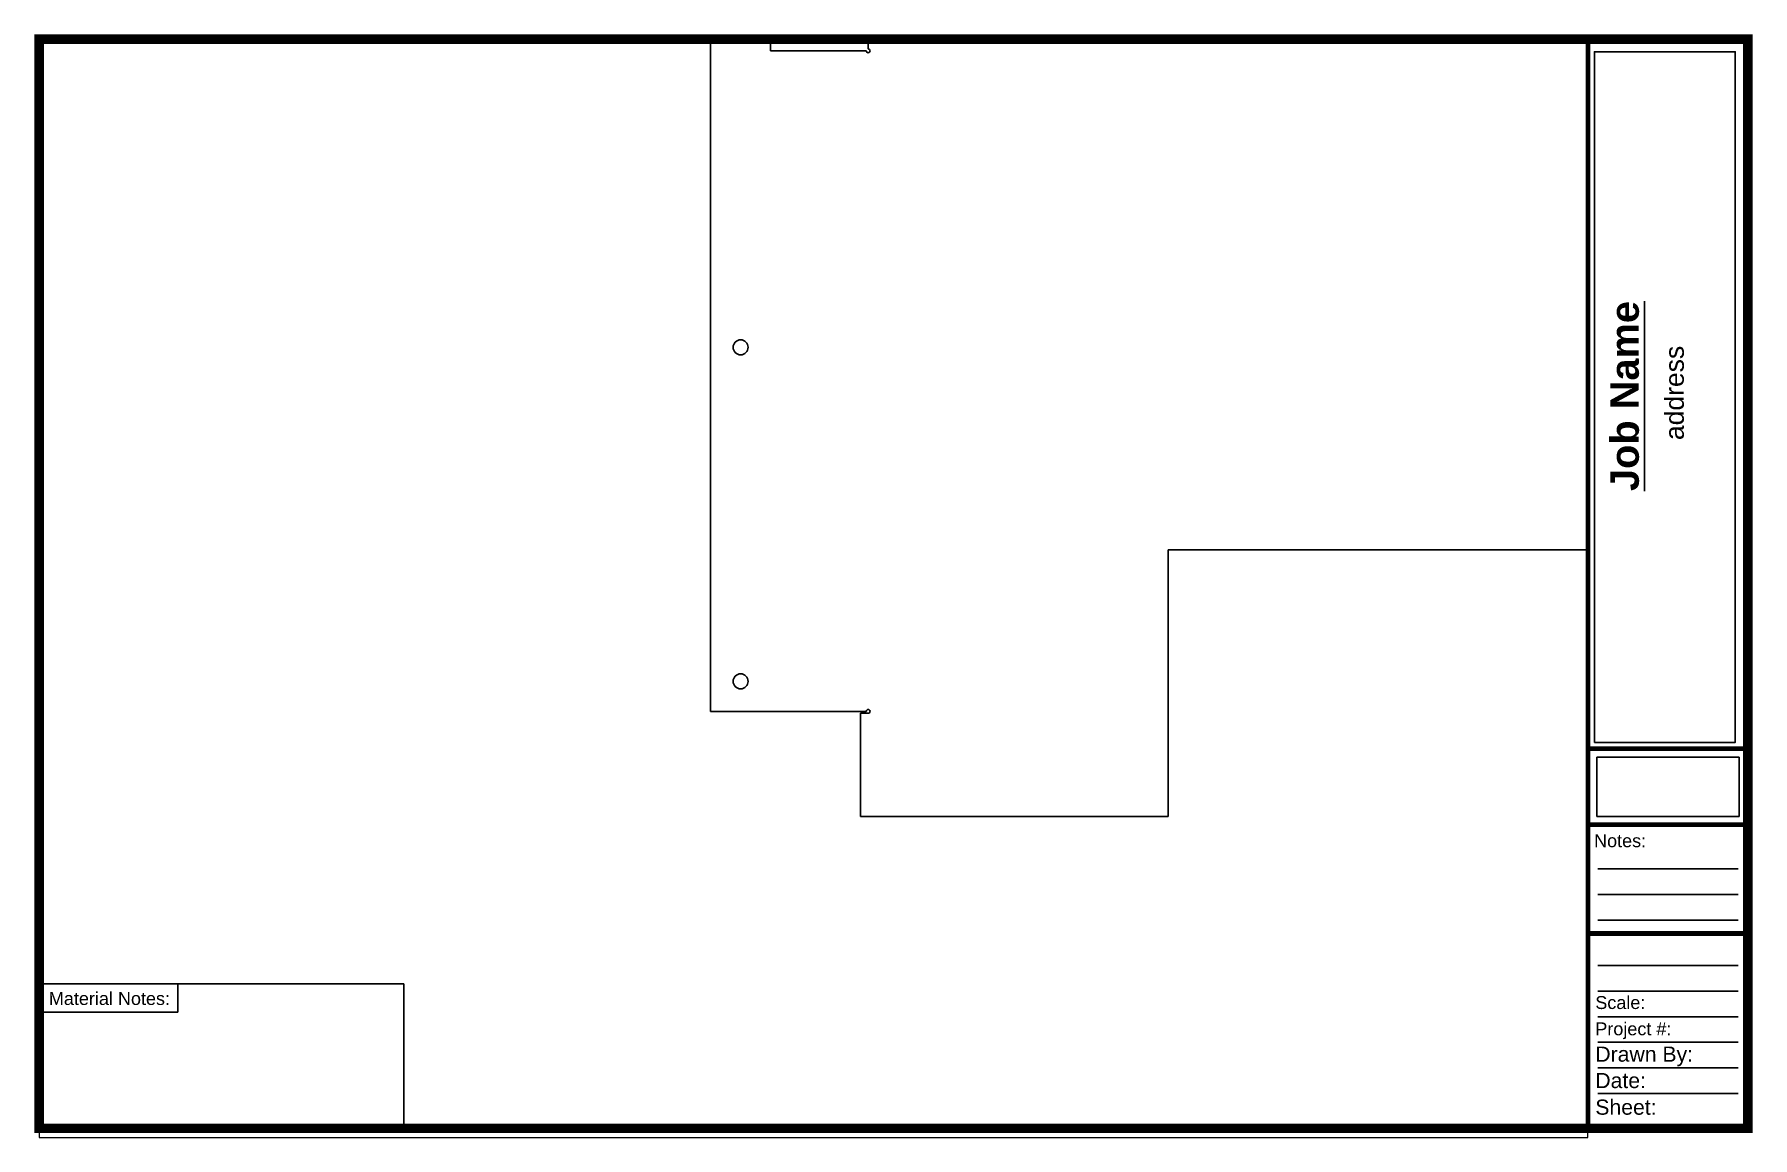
# Paper-space layout 'Layout2' of a CAD drawing. Header units: inches. Extents: x 0.1 to 16.5, y 0 to 10.5.
# The model-space entities are those that its viewports show. They can reach past a viewport. Long polylines and large blocks are cut down to what shows.
import ezdxf

# ---------------------------------------------------------------- set-up
doc = ezdxf.new("R2010")
doc.units = ezdxf.units.IN
doc.header["$MEASUREMENT"] = 0
doc.header["$XCLIPFRAME"] = 2
doc.styles.get("Standard").update_dxf_attribs({"font": 'arial.ttf'})
picture_1 = doc.add_image_def('image1.jpg', size_in_pixel=(240, 100))

# ---------------------------------------------------------------- blocks, each defined once
blk = doc.blocks.new('title block')
for p, q in [((32.306154149655, 31.08172737974876), (32.306154149655, 30.99847645514469)), ((32.306154149655, 30.99847645514469), (32.306154149655, 31.04010191744673)), ((32.43553934292041, 30.45845914738778), (34.23673323664675, 30.45845914738778)), ((32.43553934292041, 30.45845914738778), (34.28510840906749, 30.45845914738778)), ((32.43553934292041, 30.12094664261218), (34.28510840906749, 30.12094664261218)), ((32.43553934292041, 29.78343413783658), (34.28510840906749, 29.78343413783658)), ((32.306154149655, 29.64842643604229), (32.306154149655, 29.56292110825857)), ((32.43553934292041, 29.18491034277076), (34.28510840906749, 29.18491034277076)), ((32.43553934292041, 28.84739783799516), (34.28510840906749, 28.84739783799516)), ((32.43553934292041, 28.50988533321956), (34.28510840906749, 28.50988533321956)), ((32.43553934292041, 28.17237282844397), (34.28510840906749, 28.17237282844397)), ((32.43553934292041, 27.83486032366837), (34.28510840906749, 27.83486032366837)), ((32.43553934292041, 27.49734781889277), (34.28510840906749, 27.49734781889277))]:
    blk.add_line(p, q)
at = {"const_width": 0.125}
blk.add_lwpolyline([(11.88890201391098, 41.38935819564189), (34.4144936023329, 41.38935819564189), (34.4144936023329, 27.03832703256029), (11.88890201391098, 27.03832703256029)], close=True, dxfattribs=at)
at = {"const_width": 0.0625}
for points in [[(32.306154149655, 41.38935819564189), (32.306154149655, 27.03832703256029)], [(32.306154149655, 32.04026721312594), (34.4144936023329, 32.04026721312594)], [(32.306154149655, 31.04010191744673), (34.4144936023329, 31.04010191744673)], [(32.306154149655, 29.60567377215043), (34.4144936023329, 29.60567377215043)]]:
    blk.add_lwpolyline(points, dxfattribs=at)
for points in [[(32.39165947743873, 32.12351813773002), (34.24797825370451, 32.12351813773002), (34.24797825370451, 41.22285634643374), (32.39165947743873, 41.22285634643374)], [(16.69732800537342, 28.94414818283664), (11.88890201391098, 28.94414818283664), (11.88890201391098, 27.03832703256029), (16.69732800537342, 27.03832703256029)], [(11.88890201391098, 28.94414818283664), (13.71596754652231, 28.94414818283664), (13.71596754652231, 28.57063272428789), (11.88890201391098, 28.57063272428789)]]:
    blk.add_lwpolyline(points, close=True)
at = {"attachment_point": 1, "rotation": 90}
for s, width, insert, char_height in [('\\pi3.31199;{\\fArial|b1|i0|c0|p34;\\LJob Name}', 9.099338208703735, (32.60164371759836, 32.12351813773002), 0.375), ('\\pi3.98309;address', 9.182589133307811, (33.31981886557162, 32.12351813773002), 0.25)]:
    blk.add_mtext_dynamic_manual_height_columns(s, width=width, gutter_width=1, heights=[0], dxfattribs=dict(at, insert=insert, char_height=char_height))
at = {"attachment_point": 1}
for s, width, insert, char_height in [('Notes:', 1.097022760312324, (32.38681632350932, 30.91307353961739), 0.17), ('Material Notes:', 1.607935468403582, (12.0175943992757, 28.83421619006009), 0.17), ('Scale:', 0.6932759104047364, (32.40308945645318, 28.78105839376312), 0.17), ('Project #:', 1.328431699968547, (32.40308945645318, 28.4348024795934), 0.17), ('Drawn By:', 1.327893867623629, (32.40308945645318, 28.11689963766497), 0.2), ('Date:', 0.9219504525028128, (32.40308945645318, 27.76907881819094), 0.2), ('Sheet:', 0.7500425804281861, (32.40308945645319, 27.41799321766881), 0.2)]:
    blk.add_mtext_dynamic_manual_height_columns(s, width=width, gutter_width=1, heights=[0], dxfattribs=dict(at, insert=insert, char_height=char_height))
image = blk.add_image(picture_1, insert=(32.4221525251809, 31.1492798357809), size_in_units=(1.8763427016260878, 0.78180945901087))
image.set_boundary_path([(-0.5, -0.5), (239.5, 99.50000000000001)])
image.dxf.clipping = 0

msp = doc.modelspace()

# ---------------------------------------------------------------- linework, layer by layer
for p, q in [((9.084261835872312, 18.25219958034106), (9.084261835872312, 16.65844958034105)), ((6.459261835872304, 17.75219958034105), (6.459261835872304, 5.627199580341052)), ((7.047650183520623, 17.16381123269273), (7.459261835872304, 16.75219958034105)), ((7.459261835872304, 16.75219958034105), (7.459261835872304, 16.62719958034105)), ((7.459261835872304, 16.62719958034105), (9.053011835872304, 16.62719958034105)), ((14.0842618358723, 8.314699580341053), (22.83426183587231, 8.314699580341053)), ((14.0842618358723, 8.314699580341053), (14.0842618358723, 3.877199580341052)), ((6.459261835872304, 5.627199580341052), (9.053011835872304, 5.627199580341052)), ((8.959261835872304, 5.595949580341052), (8.959261835872304, 3.877199580341052)), ((8.959261835872304, 5.595949580341052), (9.084261835872304, 5.595949580341052)), ((8.959261835872304, 3.877199580341052), (14.0842618358723, 3.877199580341052))]:
    msp.add_line(p, q)
for centre in [(6.959261835872304, 11.68969958034105), (6.959261835872304, 6.127199580341052)]:
    msp.add_circle(centre, 0.125)
for centre, start, end in [((9.084261835872304, 16.62719958034105), 180, 89.99999999998697), ((9.084261835872304, 5.627199580341052), 270, 180)]:
    msp.add_arc(centre, 0.03125, start, end)

psp = doc.layouts.new('Layout2')

# ---------------------------------------------------------------- block references
at = {"xscale": 0.7252, "yscale": 0.7252, "zscale": 0.7252}
psp.add_blockref('title block', (-8.52385584221694, -19.51995979850783), dxfattribs=at)

# ---------------------------------------------------------------- viewports
at = {"layer": '0'}
psp.add_viewport(center=(7.501271522692081, 5.247801551171624), size=(14.80659124884156, 10.49560242760008), view_center_point=(8.174046143310356, 7.675385861602705), view_height=18.29420549717386, dxfattribs=at)

doc.saveas('drawing.dxf')
